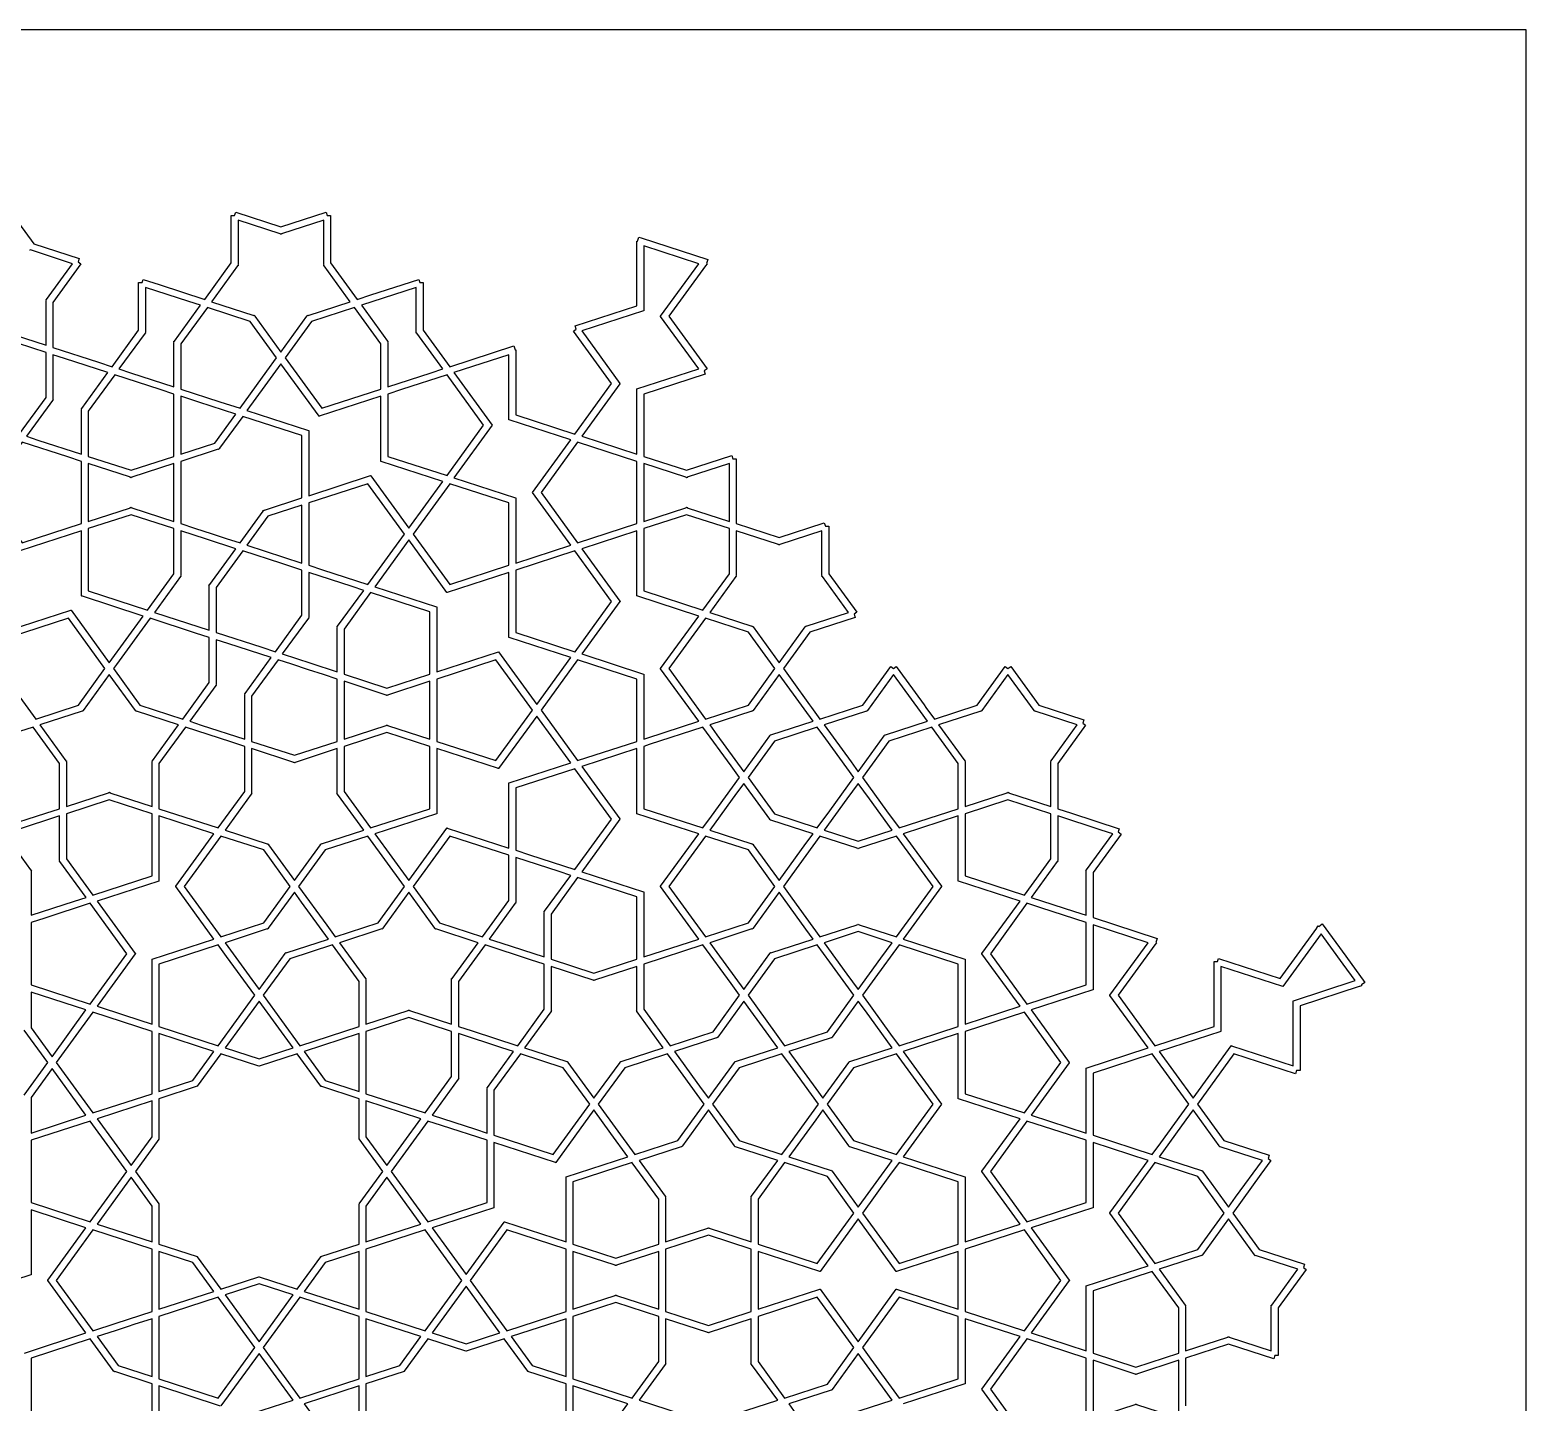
# Model space of a CAD drawing. Header units: millimetres. Extents: x -350 to 350, y -350 to 350.
# Drawn here: x 23.1 to 350, y 50.4 to 350 of the extents above; entities that cross this region are included whole.
import ezdxf

# ---------------------------------------------------------------- set-up
doc = ezdxf.new("R2010")
doc.units = ezdxf.units.MM
for name, color, linetype, true_color in [('canvas_boundary', 7, 'Continuous', 0x505050), ('strapwork_inner', 7, 'Continuous', 0xff8000), ('strapwork_outer', 7, 'Continuous', 0xff0000)]:
    doc.layers.add(name, color=color, linetype=linetype, true_color=true_color)

msp = doc.modelspace()

# ---------------------------------------------------------------- linework, layer by layer
at = {"layer": 'canvas_boundary'}
msp.add_lwpolyline([(-350, -350), (350, -350), (350, 350), (-350, 350)], close=True, dxfattribs=at)
at = {"layer": 'strapwork_inner', "true_color": 0xff8000}
for points in [[(87.31, 308.47), (78.1, 305.47), (78.07, 305.39), (77.95, 305.43), (77.83, 305.39), (77.81, 305.47), (68.59, 308.47), (68.59, 298.78), (68.66, 298.72), (68.59, 298.63), (68.59, 298.5), (68.5, 298.5), (62.8, 290.66), (72.02, 287.67), (72.09, 287.72), (72.16, 287.62), (72.28, 287.58), (72.25, 287.5), (77.95, 279.65), (83.65, 287.5), (83.62, 287.58), (83.74, 287.62), (83.81, 287.72), (83.88, 287.67), (93.1, 290.66), (87.4, 298.5), (87.31, 298.5), (87.31, 298.63), (87.24, 298.72), (87.31, 298.78)], [(157.18, 288.64), (143.7, 284.26), (152.03, 272.79), (152.06, 272.77), (152.05, 272.77), (152.06, 272.76), (152.03, 272.74), (143.7, 261.27), (155.72, 257.37), (155.72, 271.54), (155.71, 271.57), (155.72, 271.58), (155.72, 271.59), (155.75, 271.59), (169.23, 275.97), (160.9, 287.43), (160.87, 287.45), (160.88, 287.46), (160.87, 287.47), (160.9, 287.49), (169.23, 298.95), (157.22, 302.86), (157.22, 288.68), (157.23, 288.65), (157.22, 288.65), (157.22, 288.64)], [(54.59, 282.03), (54.68, 282.03), (60.38, 289.87), (57.84, 290.69), (57.84, 290.69), (48.36, 293.77), (48.36, 284.08), (48.44, 284.03), (48.36, 283.93), (48.36, 283.81), (48.27, 283.81), (42.58, 275.97), (45.11, 275.14), (45.11, 275.14), (54.59, 272.06), (54.59, 281.76), (54.52, 281.81), (54.59, 281.91)], [(113.33, 275.97), (107.63, 283.81), (107.54, 283.81), (107.54, 283.93), (107.47, 284.03), (107.54, 284.08), (107.54, 293.77), (105.01, 292.95), (105.01, 292.95), (95.53, 289.87), (101.22, 282.03), (101.31, 282.03), (101.31, 281.91), (101.39, 281.81), (101.31, 281.76), (101.31, 272.06), (110.79, 275.14), (110.79, 275.14)], [(64.61, 268.81), (69.03, 267.37), (74.91, 275.46), (77.02, 278.38), (71.24, 286.34), (61.88, 289.38), (56.09, 281.42), (56.09, 271.58), (64.61, 268.81)], [(99.81, 281.42), (94.03, 289.38), (84.66, 286.34), (78.88, 278.38), (86.88, 267.37), (99.81, 271.58)], [(20.86, 261.77), (26.64, 269.72), (26.64, 279.57), (17.28, 282.61), (7.91, 279.57), (7.91, 265.96), (20.85, 261.76), (20.86, 261.77)], [(28.05, 269.11), (22.35, 261.27), (24.88, 260.45), (34.36, 257.37), (34.36, 267.06), (34.29, 267.11), (34.36, 267.21), (34.36, 267.34), (34.45, 267.34), (40.15, 275.18), (30.67, 278.26), (30.67, 278.26), (28.14, 279.08), (28.14, 269.39), (28.21, 269.34), (28.14, 269.24), (28.14, 269.11)], [(124.11, 263.69), (124.1, 263.68), (124.11, 263.68), (124.08, 263.66), (115.75, 252.19), (129.23, 247.81), (129.26, 247.81), (129.26, 247.8), (129.27, 247.8), (129.26, 247.76), (129.26, 233.59), (141.28, 237.49), (132.95, 248.96), (132.92, 248.98), (132.93, 248.99), (132.92, 249), (132.95, 249.02), (141.28, 260.48), (127.8, 264.86), (127.76, 264.86), (127.76, 264.87), (127.75, 264.88), (127.76, 264.91), (127.76, 279.08), (115.75, 275.18), (124.08, 263.71)], [(35.86, 256.88), (45.23, 253.84), (54.59, 256.88), (54.59, 261.53), (54.59, 265.84), (54.59, 270.49), (51.59, 271.46), (51.59, 271.46), (41.65, 274.69), (35.86, 266.73)], [(77.95, 277.1), (74.44, 272.26), (70.53, 266.88), (84.01, 262.5), (84.04, 262.5), (84.04, 262.49), (84.05, 262.49), (84.04, 262.46), (84.04, 248.29), (97.52, 252.67), (97.55, 252.69), (97.55, 252.68), (97.56, 252.68), (97.57, 252.65), (105.9, 241.18), (113.33, 251.4), (99.85, 255.78), (99.81, 255.78), (99.81, 255.79), (99.8, 255.79), (99.81, 255.83), (99.81, 270), (86.33, 265.62), (86.31, 265.6), (86.3, 265.61), (86.29, 265.61), (86.28, 265.64)], [(101.31, 270.49), (101.31, 256.88), (114.25, 252.68), (122.25, 263.68), (114.25, 274.69), (104.31, 271.46), (104.31, 271.46)], [(56.09, 257.37), (63.51, 259.78), (68.1, 266.1), (60.05, 268.71), (60.05, 268.71), (56.09, 270), (56.09, 265.84), (56.09, 261.53)], [(64.23, 258.44), (56.09, 255.79), (56.09, 245.34), (56.09, 242.19), (59.08, 241.21), (59.08, 241.21), (62.94, 239.96), (66.03, 238.96), (66.03, 238.96), (69.03, 237.98), (74.06, 244.91), (74.02, 245.03), (74.19, 245.09), (74.29, 245.23), (74.39, 245.15), (82.54, 247.8), (82.54, 261.4), (69.6, 265.61), (64.57, 258.68), (64.61, 258.56), (64.44, 258.5), (64.34, 258.36)], [(13.43, 248.99), (21.42, 237.98), (34.36, 242.19), (34.36, 245.34), (34.36, 255.79), (31.37, 256.76), (21.42, 260), (14.05, 249.85), (13.43, 249)], [(155.72, 252.64), (155.72, 255.79), (142.78, 260), (134.78, 248.99), (142.78, 237.98), (155.72, 242.19), (155.72, 245.34)], [(54.59, 252.64), (54.59, 252.64), (54.59, 255.3), (45.37, 252.31), (45.34, 252.22), (45.23, 252.26), (45.11, 252.22), (45.08, 252.31), (35.86, 255.3), (35.86, 252.64), (35.86, 252.64), (35.86, 242.67), (45.08, 245.67), (45.11, 245.75), (45.23, 245.72), (45.34, 245.75), (45.37, 245.67), (54.59, 242.67)], [(166.46, 245.75), (166.58, 245.72), (166.7, 245.75), (166.72, 245.67), (175.94, 242.67), (175.94, 245.34), (175.94, 252.64), (175.94, 255.3), (166.72, 252.31), (166.7, 252.22), (166.58, 252.26), (166.46, 252.22), (166.43, 252.31), (157.22, 255.3), (157.22, 252.64), (157.22, 245.34), (157.22, 242.67), (166.43, 245.67)], [(87.04, 232.13), (96.98, 228.9), (104.97, 239.9), (104.97, 239.9), (104.97, 239.91), (96.98, 250.91), (84.04, 246.71), (84.04, 242.06), (84.04, 242.06), (84.04, 233.1)], [(106.84, 239.92), (106.83, 239.91), (114.83, 228.9), (127.75, 233.1), (127.75, 233.1), (127.76, 233.1), (127.76, 246.71), (114.83, 250.91), (106.84, 239.92)], [(82.54, 237.75), (82.54, 246.22), (75.12, 243.81), (70.53, 237.5), (74.49, 236.21), (82.54, 233.59)], [(48.81, 223.3), (48.81, 223.3), (54.59, 231.25), (54.59, 241.1), (45.23, 244.14), (35.86, 241.1), (35.86, 227.49), (48.8, 223.29)], [(175.94, 241.1), (166.58, 244.14), (157.23, 241.1), (157.22, 241.1), (157.22, 227.49), (170.15, 223.29), (175.94, 231.25)], [(56.09, 230.64), (56, 230.64), (50.3, 222.8), (52.83, 221.98), (52.83, 221.98), (62.31, 218.9), (62.31, 228.59), (62.24, 228.64), (62.31, 228.74), (62.31, 228.87), (62.4, 228.87), (68.1, 236.71), (61.69, 238.79), (56.09, 240.61), (56.09, 230.92), (56.16, 230.86), (56.09, 230.76)], [(114.25, 227.14), (114.24, 227.13), (114.23, 227.17), (105.9, 238.63), (98.48, 228.41), (111.96, 224.03), (111.99, 224.03), (111.99, 224.02), (112, 224.02), (111.99, 223.99), (111.99, 209.82), (125.47, 214.19), (125.5, 214.21), (125.5, 214.21), (125.51, 214.21), (125.52, 214.18), (133.85, 202.71), (141.28, 212.93), (127.8, 217.31), (127.76, 217.31), (127.76, 217.32), (127.75, 217.32), (127.76, 217.35), (127.76, 231.53), (114.28, 227.15), (114.26, 227.13)], [(155.72, 240.61), (143.7, 236.71), (152.03, 225.24), (152.06, 225.22), (152.05, 225.21), (152.06, 225.2), (152.03, 225.18), (143.7, 213.72), (157.18, 209.34), (157.22, 209.34), (157.22, 209.33), (157.23, 209.32), (157.22, 209.29), (157.22, 195.12), (157.92, 195.35), (169.23, 199.02), (160.9, 210.49), (160.87, 210.51), (160.88, 210.52), (160.87, 210.53), (160.9, 210.55), (169.23, 222.01), (155.75, 226.39), (155.72, 226.39), (155.72, 226.4), (155.71, 226.41), (155.72, 226.44)], [(186.66, 237.61), (177.44, 240.61), (177.44, 230.92), (177.51, 230.86), (177.44, 230.76), (177.44, 230.64), (177.35, 230.64), (171.65, 222.8), (180.87, 219.81), (180.94, 219.86), (181.02, 219.76), (181.13, 219.72), (181.11, 219.63), (186.8, 211.79), (192.5, 219.63), (192.47, 219.72), (192.59, 219.76), (192.66, 219.86), (192.73, 219.81), (201.95, 222.8), (196.26, 230.64), (196.17, 230.64), (196.17, 230.76), (196.09, 230.86), (196.17, 230.92), (196.17, 240.61), (186.95, 237.61), (186.92, 237.53), (186.8, 237.57), (186.69, 237.53)], [(69.6, 236.22), (63.81, 228.25), (63.81, 218.41), (73.76, 215.18), (73.76, 215.18), (76.75, 214.21), (82.54, 222.17), (82.54, 232.01), (78.12, 233.45)], [(129.26, 218.41), (142.2, 214.21), (142.21, 214.21), (150.2, 225.21), (142.2, 236.22), (142.19, 236.22), (129.26, 232.01)], [(84.04, 221.56), (83.95, 221.56), (78.25, 213.72), (84.47, 211.7), (90.27, 209.82), (90.27, 219.51), (90.19, 219.56), (90.27, 219.66), (90.27, 219.78), (90.35, 219.78), (96.05, 227.62), (93.52, 228.45), (84.04, 231.53), (84.04, 221.84), (84.11, 221.78), (84.04, 221.68)], [(110.49, 209.33), (110.49, 222.93), (97.55, 227.14), (91.77, 219.17), (91.77, 209.33), (101.13, 206.29)], [(39.52, 210.52), (31.53, 221.52), (18.59, 217.32), (18.59, 207.48), (24.38, 199.51), (33.74, 202.55)], [(42.04, 211.43), (41.38, 210.52), (47.16, 202.55), (56.53, 199.51), (62.31, 207.48), (62.31, 217.32), (59.32, 218.29), (59.32, 218.29), (49.38, 221.52)], [(162.73, 210.52), (170.73, 199.51), (170.74, 199.51), (180.09, 202.55), (185.88, 210.52), (180.09, 218.48), (170.73, 221.52)], [(60.56, 198.2), (60.56, 198.2), (70.04, 195.12), (70.04, 204.81), (69.97, 204.87), (70.04, 204.97), (70.04, 205.09), (70.13, 205.09), (75.83, 212.93), (66.35, 216.01), (66.35, 216.01), (63.81, 216.83), (63.81, 207.14), (63.89, 207.09), (63.81, 206.99), (63.81, 206.87), (63.72, 206.87), (58.03, 199.02)], [(25.3, 198.24), (31, 190.39), (31.09, 190.39), (31.09, 190.27), (31.16, 190.17), (31.09, 190.12), (31.09, 180.43), (40.31, 183.42), (40.33, 183.51), (40.45, 183.47), (40.57, 183.51), (40.6, 183.42), (49.81, 180.43), (49.81, 190.12), (49.74, 190.17), (49.81, 190.27), (49.81, 190.39), (49.9, 190.39), (55.6, 198.24), (46.38, 201.23), (46.31, 201.18), (46.24, 201.28), (46.12, 201.32), (46.15, 201.4), (40.45, 209.24), (34.75, 201.4), (34.78, 201.32), (34.66, 201.28), (34.59, 201.18), (34.52, 201.23)], [(71.54, 204.48), (71.54, 194.63), (80.9, 191.59), (90.27, 194.63), (90.27, 197.78), (90.27, 208.24), (87.27, 209.21), (84.01, 210.27), (80.32, 211.47), (77.33, 212.44)], [(111.99, 194.63), (124.93, 190.43), (132.93, 201.44), (132.92, 201.44), (124.93, 212.44), (111.99, 208.24), (111.99, 204.72)], [(142.78, 212.44), (134.78, 201.44), (142.78, 190.43), (155.71, 194.63), (155.72, 194.63), (155.72, 208.24)], [(180.94, 201.18), (180.87, 201.23), (171.65, 198.24), (173.22, 196.08), (179.08, 188.02), (184.77, 195.86), (184.75, 195.94), (184.86, 195.98), (184.94, 196.08), (185.01, 196.03), (194.23, 199.02), (192.25, 201.74), (186.8, 209.24), (181.11, 201.4), (181.13, 201.32), (181.02, 201.28)], [(217.66, 201.18), (211.8, 209.24), (206.11, 201.4), (206.13, 201.32), (206.02, 201.28), (205.94, 201.18), (205.87, 201.23), (196.65, 198.24), (202.51, 190.17), (204.08, 188.02), (209.77, 195.86), (209.75, 195.94), (209.86, 195.98), (209.94, 196.08), (210.01, 196.03), (219.23, 199.02)], [(236.69, 183.51), (236.8, 183.47), (236.92, 183.51), (236.95, 183.42), (246.17, 180.43), (246.17, 190.12), (246.09, 190.17), (246.17, 190.27), (246.17, 190.39), (246.26, 190.39), (251.95, 198.24), (242.73, 201.23), (242.66, 201.18), (242.59, 201.28), (242.47, 201.32), (242.5, 201.4), (236.8, 209.24), (231.11, 201.4), (231.13, 201.32), (231.02, 201.28), (230.94, 201.18), (230.87, 201.23), (221.65, 198.24), (227.35, 190.39), (227.44, 190.39), (227.44, 190.27), (227.51, 190.17), (227.44, 190.12), (227.44, 180.43), (236.66, 183.42)], [(110.49, 197.78), (110.49, 197.78), (110.49, 204.72), (110.49, 205.09), (110.49, 205.09), (110.49, 207.75), (101.27, 204.76), (101.24, 204.67), (101.13, 204.71), (101.01, 204.67), (100.98, 204.76), (91.77, 207.75), (91.77, 205.09), (91.77, 205.09), (91.77, 197.78), (91.77, 195.12), (100.98, 198.12), (101.01, 198.2), (101.13, 198.16), (101.24, 198.2), (101.27, 198.12), (110.49, 195.12)], [(125.5, 188.66), (125.47, 188.68), (111.99, 193.06), (111.99, 178.88), (112, 178.85), (111.99, 178.85), (111.99, 178.84), (111.96, 178.84), (98.48, 174.46), (105.9, 164.24), (114.23, 175.71), (114.24, 175.74), (114.25, 175.73), (114.26, 175.74), (114.28, 175.72), (127.76, 171.34), (127.76, 185.52), (127.75, 185.55), (127.76, 185.55), (127.76, 185.56), (127.8, 185.56), (141.28, 189.94), (133.85, 200.16), (125.52, 188.69), (125.51, 188.66), (125.5, 188.67)], [(10.86, 183.7), (16.65, 175.73), (26.59, 178.97), (26.59, 178.97), (29.59, 179.94), (29.59, 189.78), (23.8, 197.75), (20.81, 196.77), (20.81, 196.77), (10.86, 193.54)], [(70.04, 183.7), (70.04, 193.54), (67.04, 194.52), (57.1, 197.75), (51.31, 189.78), (51.31, 179.94), (64.25, 175.73)], [(97.55, 175.73), (110.49, 179.94), (110.49, 193.54), (101.13, 196.59), (91.77, 193.54), (91.77, 183.7)], [(178.15, 186.74), (176.3, 189.29), (170.15, 197.75), (158.39, 193.92), (157.23, 193.55), (157.22, 193.54), (157.22, 179.94), (170.15, 175.73), (172.01, 178.28)], [(197.89, 179.5), (203.15, 186.74), (197.01, 195.2), (197.01, 195.2), (195.15, 197.75), (185.79, 194.71), (180.01, 186.74), (185.79, 178.78), (195.15, 175.73)], [(225.94, 179.94), (225.94, 189.78), (220.15, 197.75), (210.79, 194.71), (205.01, 186.74), (210.27, 179.5), (213, 175.73)], [(80.76, 190.06), (71.54, 193.06), (71.54, 183.36), (71.61, 183.31), (71.54, 183.21), (71.54, 183.09), (71.45, 183.09), (65.75, 175.25), (74.97, 172.25), (75.04, 172.3), (75.12, 172.21), (75.23, 172.17), (75.21, 172.08), (80.9, 164.24), (86.6, 172.08), (86.57, 172.17), (86.69, 172.21), (86.76, 172.3), (86.83, 172.25), (96.05, 175.25), (90.35, 183.09), (90.27, 183.09), (90.27, 183.21), (90.19, 183.31), (90.27, 183.36), (90.27, 193.06), (81.05, 190.06), (81.02, 189.98), (80.9, 190.01), (80.79, 189.98)], [(155.72, 193.06), (143.7, 189.15), (152.03, 177.69), (152.06, 177.67), (152.05, 177.66), (152.06, 177.65), (152.03, 177.63), (143.7, 166.17), (157.18, 161.79), (157.22, 161.79), (157.22, 161.78), (157.23, 161.77), (157.22, 161.74), (157.22, 147.57), (169.23, 151.47), (160.9, 162.94), (160.87, 162.96), (160.88, 162.96), (160.87, 162.97), (160.9, 162.99), (169.23, 174.46), (155.75, 178.84), (155.72, 178.84), (155.72, 178.85), (155.71, 178.85), (155.72, 178.88)], [(150.2, 177.66), (142.2, 188.67), (142.19, 188.66), (129.26, 184.46), (129.26, 170.86), (132.26, 169.88), (142.2, 166.65)], [(184.77, 177.62), (179.08, 185.47), (177.51, 183.31), (171.65, 175.25), (180.87, 172.25), (180.94, 172.3), (181.02, 172.21), (181.13, 172.17), (181.11, 172.08), (186.8, 164.24), (192.66, 172.3), (192.66, 172.3), (194.23, 174.46), (185.01, 177.45), (184.94, 177.4), (184.86, 177.5), (184.75, 177.54)], [(206.52, 182.1), (204.08, 185.47), (201.63, 182.1), (196.65, 175.25), (204.08, 172.84), (211.5, 175.25)], [(40.45, 181.89), (31.09, 178.85), (31.09, 169), (36.88, 161.04), (49.81, 165.24), (49.81, 178.85)], [(246.17, 169), (246.17, 178.85), (236.8, 181.89), (227.45, 178.85), (227.44, 178.85), (227.44, 165.24), (240.38, 161.04)], [(29.59, 178.36), (20.11, 175.28), (20.11, 175.28), (17.58, 174.46), (23.27, 166.62), (23.36, 166.62), (23.36, 166.49), (23.44, 166.39), (23.36, 166.34), (23.36, 156.65), (32.84, 159.73), (32.84, 159.73), (35.38, 160.55), (29.68, 168.39), (29.59, 168.39), (29.59, 168.52), (29.52, 168.62), (29.59, 168.67)], [(51.31, 164.15), (51.31, 164.14), (51.28, 164.14), (37.8, 159.76), (46.13, 148.3), (46.16, 148.28), (46.15, 148.27), (46.16, 148.26), (46.13, 148.24), (37.8, 136.78), (43.81, 134.82), (49.81, 132.87), (49.81, 147.05), (49.8, 147.08), (49.81, 147.08), (49.81, 147.09), (49.84, 147.09), (63.33, 151.47), (55, 162.94), (54.97, 162.96), (54.98, 162.96), (54.97, 162.97), (55, 162.99), (63.33, 174.46), (51.31, 178.36), (51.31, 164.19), (51.32, 164.16)], [(222.26, 162.94), (213.93, 151.47), (227.41, 147.09), (227.44, 147.09), (227.44, 147.08), (227.45, 147.08), (227.44, 147.05), (227.44, 132.87), (239.45, 136.78), (231.12, 148.24), (231.1, 148.26), (231.1, 148.27), (231.1, 148.28), (231.12, 148.3), (239.45, 159.76), (225.97, 164.14), (225.94, 164.14), (225.94, 164.15), (225.93, 164.16), (225.94, 164.19), (225.94, 178.36), (213.93, 174.46), (222.26, 162.99), (222.29, 162.97), (222.28, 162.96), (222.29, 162.96)], [(247.67, 168.39), (247.58, 168.39), (241.88, 160.55), (251.36, 157.47), (251.36, 157.47), (253.89, 156.65), (253.89, 166.34), (253.82, 166.39), (253.89, 166.49), (253.89, 166.62), (253.98, 166.62), (259.68, 174.46), (257.15, 175.28), (257.15, 175.28), (247.67, 178.36), (247.67, 168.67), (247.74, 168.62), (247.67, 168.52)], [(64.83, 151.96), (74.19, 155), (79.97, 162.96), (74.19, 170.93), (64.84, 173.97), (64.84, 173.97), (64.83, 173.97), (56.83, 162.96)], [(99.19, 155), (104.97, 162.96), (96.98, 173.97), (87.62, 170.93), (81.83, 162.96), (87.97, 154.51), (87.97, 154.51), (89.83, 151.96)], [(112.62, 155), (121.98, 151.96), (127.76, 159.92), (127.76, 169.77), (114.83, 173.97), (106.83, 162.96)], [(170.73, 151.96), (170.74, 151.96), (180.09, 155), (185.88, 162.96), (180.09, 170.93), (170.73, 173.97), (162.73, 162.96)], [(204.24, 154.73), (204.28, 154.61), (212.43, 151.96), (220.43, 162.96), (212.43, 173.97), (204.28, 171.32), (204.24, 171.2), (204.08, 171.26), (203.91, 171.2), (203.87, 171.32), (195.73, 173.97), (189.58, 165.51), (189.58, 165.51), (187.73, 162.96), (189.58, 160.42), (189.58, 160.42), (195.73, 151.96), (203.87, 154.61), (203.91, 154.73), (204.08, 154.67)], [(135.49, 147.57), (135.49, 157.26), (135.42, 157.31), (135.49, 157.41), (135.49, 157.54), (135.58, 157.54), (141.28, 165.38), (138.74, 166.2), (129.26, 169.28), (129.26, 159.59), (129.34, 159.54), (129.26, 159.44), (129.26, 159.31), (129.17, 159.31), (123.48, 151.47), (126.01, 150.65)], [(142.78, 164.89), (136.99, 156.93), (136.99, 147.08), (146.35, 144.04), (155.71, 147.08), (155.72, 147.08), (155.72, 160.69)], [(82.47, 159.54), (82.47, 159.54), (80.9, 161.69), (75.2, 153.85), (75.23, 153.76), (75.12, 153.72), (75.04, 153.63), (74.97, 153.68), (65.75, 150.68), (71.61, 142.62), (71.61, 142.62), (73.18, 140.46), (78.87, 148.31), (78.85, 148.39), (78.96, 148.43), (79.04, 148.53), (79.11, 148.48), (88.33, 151.47)], [(105.9, 135.92), (106.02, 135.95), (106.05, 135.87), (115.26, 132.87), (115.26, 142.57), (115.19, 142.62), (115.26, 142.72), (115.26, 142.84), (115.35, 142.84), (121.05, 150.68), (111.83, 153.68), (111.76, 153.62), (111.69, 153.72), (111.57, 153.76), (111.6, 153.85), (105.9, 161.69), (100.2, 153.85), (100.23, 153.76), (100.12, 153.72), (100.04, 153.62), (99.97, 153.68), (90.75, 150.68), (96.45, 142.84), (96.54, 142.84), (96.54, 142.72), (96.61, 142.62), (96.54, 142.57), (96.54, 132.87), (105.76, 135.87), (105.78, 135.95)], [(180.94, 153.62), (180.87, 153.68), (171.65, 150.68), (173.22, 148.53), (179.08, 140.46), (184.77, 148.31), (184.75, 148.39), (184.86, 148.43), (184.94, 148.53), (185.01, 148.48), (194.23, 151.47), (192.66, 153.62), (192.66, 153.62), (186.8, 161.69), (181.11, 153.85), (181.13, 153.76), (181.02, 153.72)], [(36.3, 159.28), (26.36, 156.05), (26.36, 156.05), (23.36, 155.07), (23.36, 141.47), (36.3, 137.26), (44.3, 148.27)], [(253.89, 141.47), (253.89, 155.07), (243.95, 158.3), (243.95, 158.3), (240.95, 159.28), (232.96, 148.27), (240.95, 137.26)], [(241.88, 113), (253.89, 109.1), (253.89, 123.27), (253.88, 123.3), (253.89, 123.3), (253.89, 123.31), (253.92, 123.31), (267.4, 127.69), (259.07, 139.16), (259.05, 139.18), (259.05, 139.19), (259.05, 139.2), (259.07, 139.22), (267.4, 150.68), (255.39, 154.59), (255.39, 140.41), (255.4, 140.38), (255.39, 140.38), (255.39, 140.37), (255.36, 140.37), (241.88, 135.99), (250.21, 124.52), (250.24, 124.5), (250.23, 124.49), (250.24, 124.49), (250.21, 124.47)], [(204.08, 140.46), (209.06, 147.32), (209.06, 147.32), (211.5, 150.68), (204.08, 153.09), (196.65, 150.68), (201.63, 143.83)], [(285.59, 128.19), (285.6, 128.18), (285.61, 128.19), (285.64, 128.17), (299.12, 123.79), (299.12, 137.97), (299.11, 138), (299.12, 138), (299.12, 138.01), (299.15, 138.01), (312.63, 142.39), (310.02, 145.98), (305.2, 152.61), (296.87, 141.14), (296.86, 141.11), (296.85, 141.11), (296.85, 141.1), (296.82, 141.12), (283.34, 145.5), (283.34, 131.33), (283.35, 131.3), (283.34, 131.3), (283.34, 131.29), (283.31, 131.29), (269.83, 126.91), (277.25, 116.69), (285.58, 128.15)], [(72.25, 139.19), (66.1, 147.65), (66.1, 147.65), (64.25, 150.2), (51.31, 145.99), (51.31, 132.39), (64.25, 128.18)], [(95.04, 142.23), (89.25, 150.2), (79.89, 147.15), (74.1, 139.19), (82.1, 128.18), (95.04, 132.39)], [(119.76, 131.41), (119.76, 131.41), (129.7, 128.18), (135.49, 136.15), (135.49, 145.99), (132.49, 146.96), (122.55, 150.2), (116.76, 142.23), (116.76, 132.39)], [(176.3, 141.74), (170.15, 150.2), (157.22, 145.99), (157.22, 136.15), (163, 128.18), (172.36, 131.22), (178.15, 139.19)], [(197.36, 131.22), (203.15, 139.19), (197.89, 146.43), (197.89, 146.43), (195.15, 150.2), (185.79, 147.15), (180.01, 139.19), (186.15, 130.73), (188, 128.18)], [(211.15, 130.73), (213, 128.18), (225.93, 132.38), (225.93, 132.38), (225.94, 132.39), (225.94, 145.99), (213, 150.2), (207.74, 142.95), (207.74, 142.95), (205.01, 139.19), (211.15, 130.73)], [(155.72, 145.5), (146.5, 142.51), (146.47, 142.42), (146.35, 142.46), (146.24, 142.42), (146.21, 142.51), (136.99, 145.5), (136.99, 135.81), (137.06, 135.76), (136.99, 135.66), (136.99, 135.54), (136.9, 135.54), (131.2, 127.69), (140.42, 124.7), (140.49, 124.75), (140.57, 124.65), (140.68, 124.61), (140.66, 124.53), (146.35, 116.69), (152.05, 124.53), (152.02, 124.61), (152.14, 124.65), (152.21, 124.75), (152.28, 124.7), (161.5, 127.69), (155.8, 135.54), (155.72, 135.54), (155.72, 135.66), (155.64, 135.76), (155.72, 135.81)], [(23.36, 139.89), (23.36, 132.08), (27.95, 125.77), (35.37, 135.99)], [(65.75, 127.69), (73.18, 125.28), (80.6, 127.69), (73.18, 137.91)], [(177.05, 124.53), (177.02, 124.61), (177.14, 124.65), (177.21, 124.75), (177.28, 124.7), (186.5, 127.69), (180.64, 135.76), (179.08, 137.91), (173.38, 130.07), (173.41, 129.99), (173.29, 129.95), (173.22, 129.85), (173.15, 129.9), (163.93, 126.91), (169.79, 118.84), (171.35, 116.69)], [(204.08, 137.91), (198.38, 130.07), (198.41, 129.99), (198.29, 129.95), (198.22, 129.85), (198.15, 129.9), (188.93, 126.91), (194.79, 118.84), (194.79, 118.84), (196.35, 116.69), (202.05, 124.53), (202.02, 124.61), (202.14, 124.65), (202.21, 124.75), (202.28, 124.7), (211.5, 127.69), (205.64, 135.76), (205.64, 135.76)], [(43.34, 133.4), (36.87, 135.5), (28.88, 124.49), (36.87, 113.49), (49.81, 117.69), (49.81, 131.3)], [(109.48, 113.49), (115.26, 121.45), (115.26, 131.3), (105.9, 134.34), (96.54, 131.3), (96.54, 117.69)], [(248.38, 124.49), (240.38, 135.5), (227.45, 131.3), (227.45, 131.3), (227.44, 131.3), (227.44, 117.69), (240.38, 113.49)], [(51.31, 130.81), (51.31, 118.18), (58.74, 120.59), (63.33, 126.91)], [(83.03, 126.91), (87.62, 120.59), (95.04, 118.18), (95.04, 130.81)], [(116.76, 121.12), (116.84, 121.06), (116.76, 120.96), (116.76, 120.84), (116.67, 120.84), (110.98, 113), (120.46, 109.92), (120.46, 109.92), (122.99, 109.1), (122.99, 118.79), (122.92, 118.84), (122.99, 118.94), (122.99, 119.06), (123.08, 119.06), (128.78, 126.91), (126.24, 127.73), (126.24, 127.73), (116.76, 130.81)], [(222.26, 115.38), (213.93, 103.92), (227.41, 99.54), (227.44, 99.54), (227.44, 99.53), (227.45, 99.52), (227.44, 99.49), (227.44, 85.32), (239.45, 89.22), (231.12, 100.69), (231.1, 100.71), (231.1, 100.72), (231.1, 100.73), (231.12, 100.75), (239.45, 112.21), (225.97, 116.59), (225.94, 116.59), (225.94, 116.6), (225.93, 116.61), (225.94, 116.64), (225.94, 130.81), (213.93, 126.91), (222.26, 115.44), (222.29, 115.42), (222.28, 115.41), (222.29, 115.4)], [(51.25, 107.84), (51.3, 107.8), (46.15, 100.72), (51.3, 93.63), (51.25, 93.59), (51.31, 93.59), (51.31, 84.83), (59.65, 82.13), (59.63, 82.07), (59.68, 82.1), (64.83, 75.02), (73.16, 77.72), (73.18, 77.67), (73.19, 77.72), (81.53, 75.02), (86.68, 82.1), (86.73, 82.07), (86.71, 82.13), (95.04, 84.83), (95.04, 93.59), (95.1, 93.59), (95.05, 93.63), (100.2, 100.72), (95.05, 107.81), (95.1, 107.84), (95.04, 107.84), (95.04, 116.6), (86.71, 119.31), (86.73, 119.37), (86.68, 119.33), (81.53, 126.42), (73.2, 123.71), (73.18, 123.77), (73.16, 123.71), (64.83, 126.42), (59.68, 119.33), (59.63, 119.37), (59.65, 119.31), (51.31, 116.6), (51.31, 107.84)], [(130.28, 126.42), (124.49, 118.45), (124.49, 108.61), (137.43, 104.41), (145.43, 115.41), (139.64, 123.38)], [(164.28, 123.87), (162.43, 126.42), (153.07, 123.38), (147.28, 115.41), (155.28, 104.41), (164.64, 107.45), (170.43, 115.41)], [(187.43, 104.41), (189.28, 106.95), (189.28, 106.95), (195.43, 115.41), (189.28, 123.87), (189.28, 123.87), (187.43, 126.42), (178.07, 123.38), (172.28, 115.41), (178.07, 107.45)], [(203.07, 123.38), (197.28, 115.41), (203.07, 107.45), (212.43, 104.41), (220.43, 115.41), (212.43, 126.42)], [(276.33, 115.41), (268.33, 126.42), (255.39, 122.21), (255.39, 108.61), (255.4, 108.61), (268.33, 104.41), (270.18, 106.95), (270.18, 106.95)], [(27.95, 123.22), (23.36, 116.9), (23.36, 109.1), (35.37, 113)], [(49.81, 108.31), (49.81, 116.11), (37.8, 112.21), (45.23, 101.99)], [(96.54, 116.11), (96.54, 108.31), (101.13, 101.99), (108.55, 112.21)], [(36.3, 111.72), (23.36, 107.52), (23.36, 93.92), (36.3, 89.71), (44.3, 100.72)], [(110.05, 111.72), (102.05, 100.72), (110.05, 89.71), (122.99, 93.91), (122.99, 107.52), (113.05, 110.75), (113.05, 110.75)], [(124.49, 92.81), (124.46, 92.81), (110.98, 88.43), (114.69, 83.33), (118.4, 78.22), (126.73, 89.68), (126.74, 89.71), (126.75, 89.71), (126.76, 89.72), (126.78, 89.7), (140.26, 85.32), (140.26, 99.49), (140.25, 99.52), (140.26, 99.53), (140.26, 99.54), (140.3, 99.54), (153.78, 103.92), (150.06, 109.03), (146.35, 114.14), (138.02, 102.67), (138.01, 102.64), (138, 102.64), (138, 102.63), (137.97, 102.65), (124.49, 107.03), (124.49, 92.86), (124.5, 92.83), (124.49, 92.83)], [(171.47, 88.4), (171.5, 88.32), (180.71, 85.32), (180.72, 95.01), (180.64, 95.07), (180.72, 95.17), (180.72, 95.29), (180.8, 95.29), (186.5, 103.13), (177.28, 106.12), (177.21, 106.07), (177.14, 106.17), (177.02, 106.21), (177.05, 106.29), (171.35, 114.14), (165.66, 106.29), (165.68, 106.21), (165.57, 106.17), (165.49, 106.07), (165.42, 106.12), (156.2, 103.13), (161.9, 95.29), (161.99, 95.29), (161.99, 95.17), (162.06, 95.07), (161.99, 95.01), (161.99, 85.32), (171.21, 88.32), (171.24, 88.4), (171.35, 88.36)], [(198.22, 100.98), (198.29, 100.88), (198.41, 100.84), (198.38, 100.75), (204.08, 92.91), (205.64, 95.07), (205.64, 95.07), (209.72, 100.68), (209.94, 100.98), (209.94, 100.98), (211.5, 103.13), (202.28, 106.12), (202.21, 106.07), (202.14, 106.17), (202.02, 106.21), (202.05, 106.3), (196.35, 114.14), (194.79, 111.98), (194.79, 111.98), (188.93, 103.92), (198.15, 100.92)], [(232.96, 100.72), (240.95, 89.71), (253.89, 93.92), (253.89, 107.52), (240.95, 111.72)], [(284.98, 92.91), (286.54, 95.07), (292.4, 103.13), (283.18, 106.12), (283.11, 106.07), (283.04, 106.17), (282.92, 106.21), (282.95, 106.3), (277.25, 114.14), (275.69, 111.98), (275.69, 111.98), (269.83, 103.92), (279.05, 100.92), (279.12, 100.98), (279.19, 100.88), (279.31, 100.84), (279.28, 100.75)], [(255.36, 92.81), (241.88, 88.44), (250.21, 76.97), (250.24, 76.95), (250.23, 76.94), (250.24, 76.93), (250.21, 76.91), (241.88, 65.45), (253.89, 61.54), (253.89, 75.72), (253.88, 75.75), (253.89, 75.75), (253.89, 75.76), (253.92, 75.76), (267.4, 80.14), (259.07, 91.61), (259.05, 91.63), (259.05, 91.64), (259.05, 91.64), (259.07, 91.66), (267.4, 103.13), (255.39, 107.03), (255.39, 92.86), (255.4, 92.83), (255.39, 92.83), (255.39, 92.81)], [(151.13, 81.79), (160.49, 84.83), (160.49, 94.68), (154.71, 102.63), (154.7, 102.64), (154.7, 102.64), (141.76, 98.44), (141.76, 84.83)], [(188, 102.64), (182.22, 94.68), (182.21, 84.83), (195.15, 80.63), (203.15, 91.64), (197.36, 99.6)], [(225.93, 84.83), (225.93, 84.83), (225.94, 84.83), (225.94, 84.84), (225.94, 98.44), (213, 102.64), (210.93, 99.8), (205, 91.64), (213, 80.63)], [(278.27, 83.67), (284.05, 91.64), (278.27, 99.6), (268.91, 102.64), (268.91, 102.64), (268.9, 102.64), (260.91, 91.64), (268.9, 80.63)], [(37.8, 89.22), (49.81, 85.32), (49.81, 93.13), (45.23, 99.44)], [(108.55, 89.22), (101.13, 99.44), (96.54, 93.13), (96.54, 85.32)], [(212.41, 78.89), (204.08, 90.36), (195.75, 78.89), (195.74, 78.86), (195.73, 78.87), (195.72, 78.86), (195.7, 78.88), (182.21, 83.26), (182.21, 70.63), (195.69, 75.01), (195.72, 75.02), (195.73, 75.02), (195.74, 75.02), (195.75, 74.99), (204.08, 63.52), (212.41, 74.99), (212.42, 75.02), (212.43, 75.02), (212.43, 75.02), (212.46, 75.01), (225.94, 70.63), (225.94, 83.26), (212.46, 78.88), (212.43, 78.86), (212.43, 78.87), (212.42, 78.86)], [(275.69, 71.29), (275.62, 71.24), (275.62, 61.54), (284.83, 64.54), (284.86, 64.62), (284.98, 64.59), (285.1, 64.62), (285.12, 64.54), (294.34, 61.54), (294.34, 71.24), (294.27, 71.29), (294.34, 71.39), (294.34, 71.51), (294.43, 71.51), (300.13, 79.35), (290.91, 82.35), (290.84, 82.3), (290.77, 82.4), (290.65, 82.43), (290.68, 82.52), (284.98, 90.36), (279.28, 82.52), (279.31, 82.43), (279.19, 82.4), (279.12, 82.3), (279.05, 82.35), (269.83, 79.35), (275.53, 71.51), (275.62, 71.51), (275.62, 71.39)], [(36.87, 87.95), (28.88, 76.94), (36.87, 65.93), (41.97, 67.59), (49.81, 70.14), (49.81, 83.74)], [(113.48, 82.44), (109.48, 87.95), (96.54, 83.74), (96.54, 70.14), (109.48, 65.93), (117.47, 76.94)], [(140.26, 70.14), (140.26, 80.59), (140.26, 80.59), (140.26, 83.74), (127.33, 87.95), (119.33, 76.94), (127.32, 65.93)], [(171.35, 67.1), (180.71, 70.14), (180.71, 83.74), (171.35, 86.79), (161.99, 83.74), (161.99, 73.29), (161.99, 73.29), (161.99, 70.14)], [(227.44, 83.74), (227.44, 70.14), (240.38, 65.93), (248.38, 76.94), (240.38, 87.95)], [(58.74, 80.84), (51.31, 83.26), (51.31, 70.63), (63.33, 74.53)], [(83.03, 74.53), (95.04, 70.63), (95.04, 83.26), (87.62, 80.84)], [(150.98, 80.26), (141.76, 83.26), (141.76, 73.29), (141.76, 73.29), (141.76, 70.63), (150.98, 73.62), (151.01, 73.71), (151.13, 73.67), (151.24, 73.71), (151.27, 73.62), (160.49, 70.63), (160.49, 80.59), (160.49, 80.59), (160.49, 83.26), (151.27, 80.26), (151.24, 80.18), (151.13, 80.21), (151.01, 80.18)], [(274.12, 70.9), (268.33, 78.87), (255.39, 74.66), (255.39, 61.06), (255.4, 61.05), (255.4, 61.05), (264.75, 58.01), (274.12, 61.06)], [(73.18, 76.15), (65.75, 73.74), (73.18, 63.52), (80.6, 73.74)], [(125.82, 65.45), (118.4, 75.67), (110.98, 65.45), (118.4, 63.04)], [(64.25, 51.24), (72.25, 62.25), (72.24, 62.26), (72.24, 62.26), (64.25, 73.25), (51.31, 69.05), (51.31, 60.09), (51.31, 60.09), (51.31, 55.44)], [(95.04, 69.05), (82.1, 73.25), (74.1, 62.25), (82.1, 51.24), (95.04, 55.44)], [(160.49, 69.05), (151.13, 72.09), (141.76, 69.05), (141.76, 55.44), (154.7, 51.24), (160.49, 59.2)], [(182.21, 69.05), (182.21, 59.2), (188, 51.24), (197.36, 54.28), (203.15, 62.25), (195.15, 73.25)], [(225.94, 55.44), (225.94, 69.04), (225.94, 69.05), (225.93, 69.05), (225.93, 69.05), (213, 73.25), (205, 62.25), (206.86, 59.7), (213, 51.24)], [(42.39, 58.34), (49.81, 55.93), (49.81, 64.4), (49.81, 64.4), (49.81, 68.56), (45.85, 67.28), (44.57, 66.86), (41.76, 65.94), (41.76, 65.94), (37.8, 64.66)], [(96.54, 68.56), (96.54, 55.93), (103.96, 58.34), (108.55, 64.66)], [(128.25, 64.66), (132.84, 58.34), (140.26, 55.93), (140.26, 68.56)], [(31.51, 43.72), (31.61, 43.79), (31.71, 43.65), (31.88, 43.6), (31.84, 43.48), (36.87, 36.55), (36.87, 36.56), (36.88, 36.55), (49.81, 40.75), (49.81, 54.35), (41.67, 57), (41.57, 56.93), (41.46, 57.07), (41.3, 57.12), (41.34, 57.24), (36.3, 64.17), (23.36, 59.97), (23.36, 46.36), (23.37, 46.36), (23.37, 46.36)], [(232.96, 53.16), (240.95, 42.16), (250.9, 45.39), (250.9, 45.39), (253.89, 46.36), (253.89, 49.51), (253.89, 49.51), (253.89, 59.97), (240.98, 64.16), (240.95, 64.17)], [(209.94, 52.91), (204.08, 60.97), (198.38, 53.13), (198.41, 53.04), (198.29, 53.01), (198.22, 52.91), (198.15, 52.96), (188.93, 49.96), (190.49, 47.81), (196.35, 39.75), (202.05, 47.59), (202.02, 47.67), (202.14, 47.71), (202.21, 47.81), (202.28, 47.76), (211.5, 50.75)], [(264.64, 49.93), (264.75, 49.89), (264.87, 49.93), (264.9, 49.84), (274.12, 46.85), (274.12, 49.51), (274.12, 56.82), (274.12, 59.48), (264.9, 56.48), (264.87, 56.4), (264.75, 56.44), (264.64, 56.4), (264.61, 56.48), (255.39, 59.48), (255.39, 56.82), (255.39, 56.82), (255.39, 46.85), (264.61, 49.84)], [(90.45, 39.75), (95.04, 46.06), (95.04, 53.87), (83.03, 49.96)], [(146.35, 39.75), (153.78, 49.96), (141.76, 53.87), (141.76, 46.06)]]:
    msp.add_lwpolyline(points, close=True, dxfattribs=at)
for points in [[(17.42, 284.14), (26.64, 281.14), (26.64, 290.84), (26.57, 290.89), (26.64, 290.99), (26.64, 291.11), (26.73, 291.11), (32.42, 298.95), (23.21, 301.95), (23.13, 301.9), (23.06, 302)], [(18.59, 218.9), (32.07, 223.28), (32.09, 223.3), (32.1, 223.29), (32.11, 223.29), (32.12, 223.26), (40.45, 211.79), (47.88, 222.01), (34.4, 226.39), (34.36, 226.39), (34.36, 226.4), (34.35, 226.41), (34.36, 226.44), (34.36, 240.61), (20.88, 236.23)], [(21.87, 117.41), (27.02, 124.49), (21.87, 131.58)], [(21.9, 61.07), (35.37, 65.45), (27.04, 76.91), (27.02, 76.93), (27.02, 76.94), (27.02, 76.95), (27.04, 76.97), (35.37, 88.43), (23.36, 92.34), (23.36, 78.17), (23.37, 78.13), (23.36, 78.13), (23.36, 78.12), (23.33, 78.12), (9.85, 73.74)], [(177.28, 47.76), (186.5, 50.75), (180.8, 58.59), (180.71, 58.59), (180.71, 58.72), (180.64, 58.82), (180.71, 58.87), (180.71, 68.56), (171.5, 65.57), (171.47, 65.48), (171.35, 65.52), (171.23, 65.48), (171.21, 65.57), (161.99, 68.56), (161.99, 58.87), (162.06, 58.82), (161.99, 58.72), (161.99, 58.59), (161.9, 58.59), (156.2, 50.75), (165.42, 47.76)], [(239.45, 41.67), (231.12, 53.14), (231.1, 53.16), (231.1, 53.16), (231.1, 53.17), (231.12, 53.19), (239.45, 64.66), (227.44, 68.56), (227.44, 54.39), (227.45, 54.36), (227.44, 54.35), (227.44, 54.34), (227.41, 54.34), (213.93, 49.96)], [(140.26, 45.59), (140.26, 54.35), (131.93, 57.06), (131.95, 57.12), (131.9, 57.08), (126.75, 64.17), (118.42, 61.46), (118.4, 61.52), (118.38, 61.46), (110.05, 64.17), (104.9, 57.08), (104.85, 57.12), (104.87, 57.06), (96.54, 54.35), (96.54, 45.59)], [(67.12, 46.37), (80.6, 50.75), (73.18, 60.97), (64.85, 49.5)], [(64.79, 49.49), (51.31, 53.87), (51.31, 39.69)]]:
    msp.add_lwpolyline(points, dxfattribs=at)
at = {"layer": 'strapwork_outer', "true_color": 0xff0000}
msp.add_lwpolyline([(17.88, 311.68), (23.99, 303.27), (33.87, 300.06), (33.64, 299.35), (34.24, 298.91), (28.14, 290.5), (28.14, 280.66), (38.08, 277.43), (38.08, 277.43), (41.08, 276.45), (46.86, 284.42), (46.86, 294.81), (47.61, 294.81), (47.85, 295.52), (51.36, 294.38), (51.36, 294.38), (61.3, 291.15), (67.09, 299.11), (67.09, 309.5), (67.84, 309.5), (68.07, 310.22), (77.95, 307), (87.83, 310.22), (88.06, 309.5), (88.81, 309.5), (88.81, 299.11), (94.6, 291.15), (97.6, 292.12), (97.6, 292.12), (108.06, 295.52), (108.29, 294.81), (109.04, 294.81), (109.04, 284.42), (114.83, 276.45), (128.81, 281), (129.1, 280.11), (129.26, 280.11), (129.26, 279.6), (129.27, 279.57), (129.26, 279.57), (129.26, 265.96), (142.2, 261.76), (150.2, 272.77), (141.88, 284.21), (142.49, 284.65), (142.26, 285.37), (155.72, 289.74), (155.72, 303.34), (155.71, 303.35), (155.72, 303.38), (155.72, 303.89), (155.88, 303.89), (156.17, 304.77), (156.7, 304.6), (171.2, 299.89), (170.91, 299), (171.05, 298.91), (170.75, 298.49), (170.74, 298.46), (170.73, 298.47), (162.73, 287.46), (171.05, 276.01), (170.44, 275.57), (170.67, 274.86), (157.22, 270.49), (157.22, 256.88), (157.23, 256.88), (166.58, 253.84), (176.46, 257.05), (176.69, 256.34), (177.44, 256.34), (177.44, 252.64), (177.44, 245.34), (177.44, 242.19), (186.8, 239.14), (196.68, 242.35), (196.92, 241.64), (197.67, 241.64), (197.67, 231.25), (203.77, 222.85), (203.17, 222.41), (203.4, 221.69), (193.52, 218.48), (187.73, 210.52), (189.58, 207.97), (193.47, 202.62), (193.88, 202.06), (195.73, 199.51), (205.09, 202.55), (211.2, 210.96), (211.8, 210.52), (212.41, 210.96), (214.58, 207.97), (218.47, 202.62), (218.88, 202.06), (220.73, 199.51), (230.09, 202.55), (236.2, 210.96), (236.8, 210.52), (237.41, 210.96), (243.52, 202.55), (253.4, 199.34), (253.17, 198.63), (253.77, 198.19), (247.67, 189.78), (247.67, 179.94), (250.66, 178.97), (250.66, 178.97), (261.12, 175.57), (260.89, 174.85), (261.5, 174.41), (255.39, 166.01), (255.39, 156.16), (269.38, 151.62), (269.09, 150.73), (269.22, 150.64), (268.92, 150.22), (268.91, 150.19), (268.9, 150.2), (260.91, 139.19), (268.9, 128.18), (281.84, 132.39), (281.84, 146.54), (282.59, 146.54), (282.82, 147.25), (296.28, 142.88), (304.28, 153.88), (304.27, 153.89), (304.3, 153.91), (304.6, 154.32), (304.73, 154.23), (305.48, 154.77), (310.61, 147.71), (314.77, 141.99), (314.02, 141.44), (314.07, 141.28), (313.59, 141.12), (313.56, 141.1), (313.56, 141.11), (300.62, 136.91), (300.62, 122.76), (299.87, 122.76), (299.63, 122.05), (286.18, 126.42), (278.18, 115.41), (278.19, 115.4), (278.19, 115.4), (283.97, 107.45), (293.85, 104.24), (293.62, 103.52), (294.22, 103.08), (292.05, 100.09), (285.91, 91.64), (291.69, 83.67), (301.57, 80.46), (301.34, 79.75), (301.95, 79.31), (295.84, 70.9), (295.84, 60.51), (295.09, 60.51), (294.86, 59.8), (284.98, 63.01), (275.62, 59.97), (275.62, 56.82), (275.62, 49.51)], dxfattribs=at)

doc.saveas('drawing.dxf')
